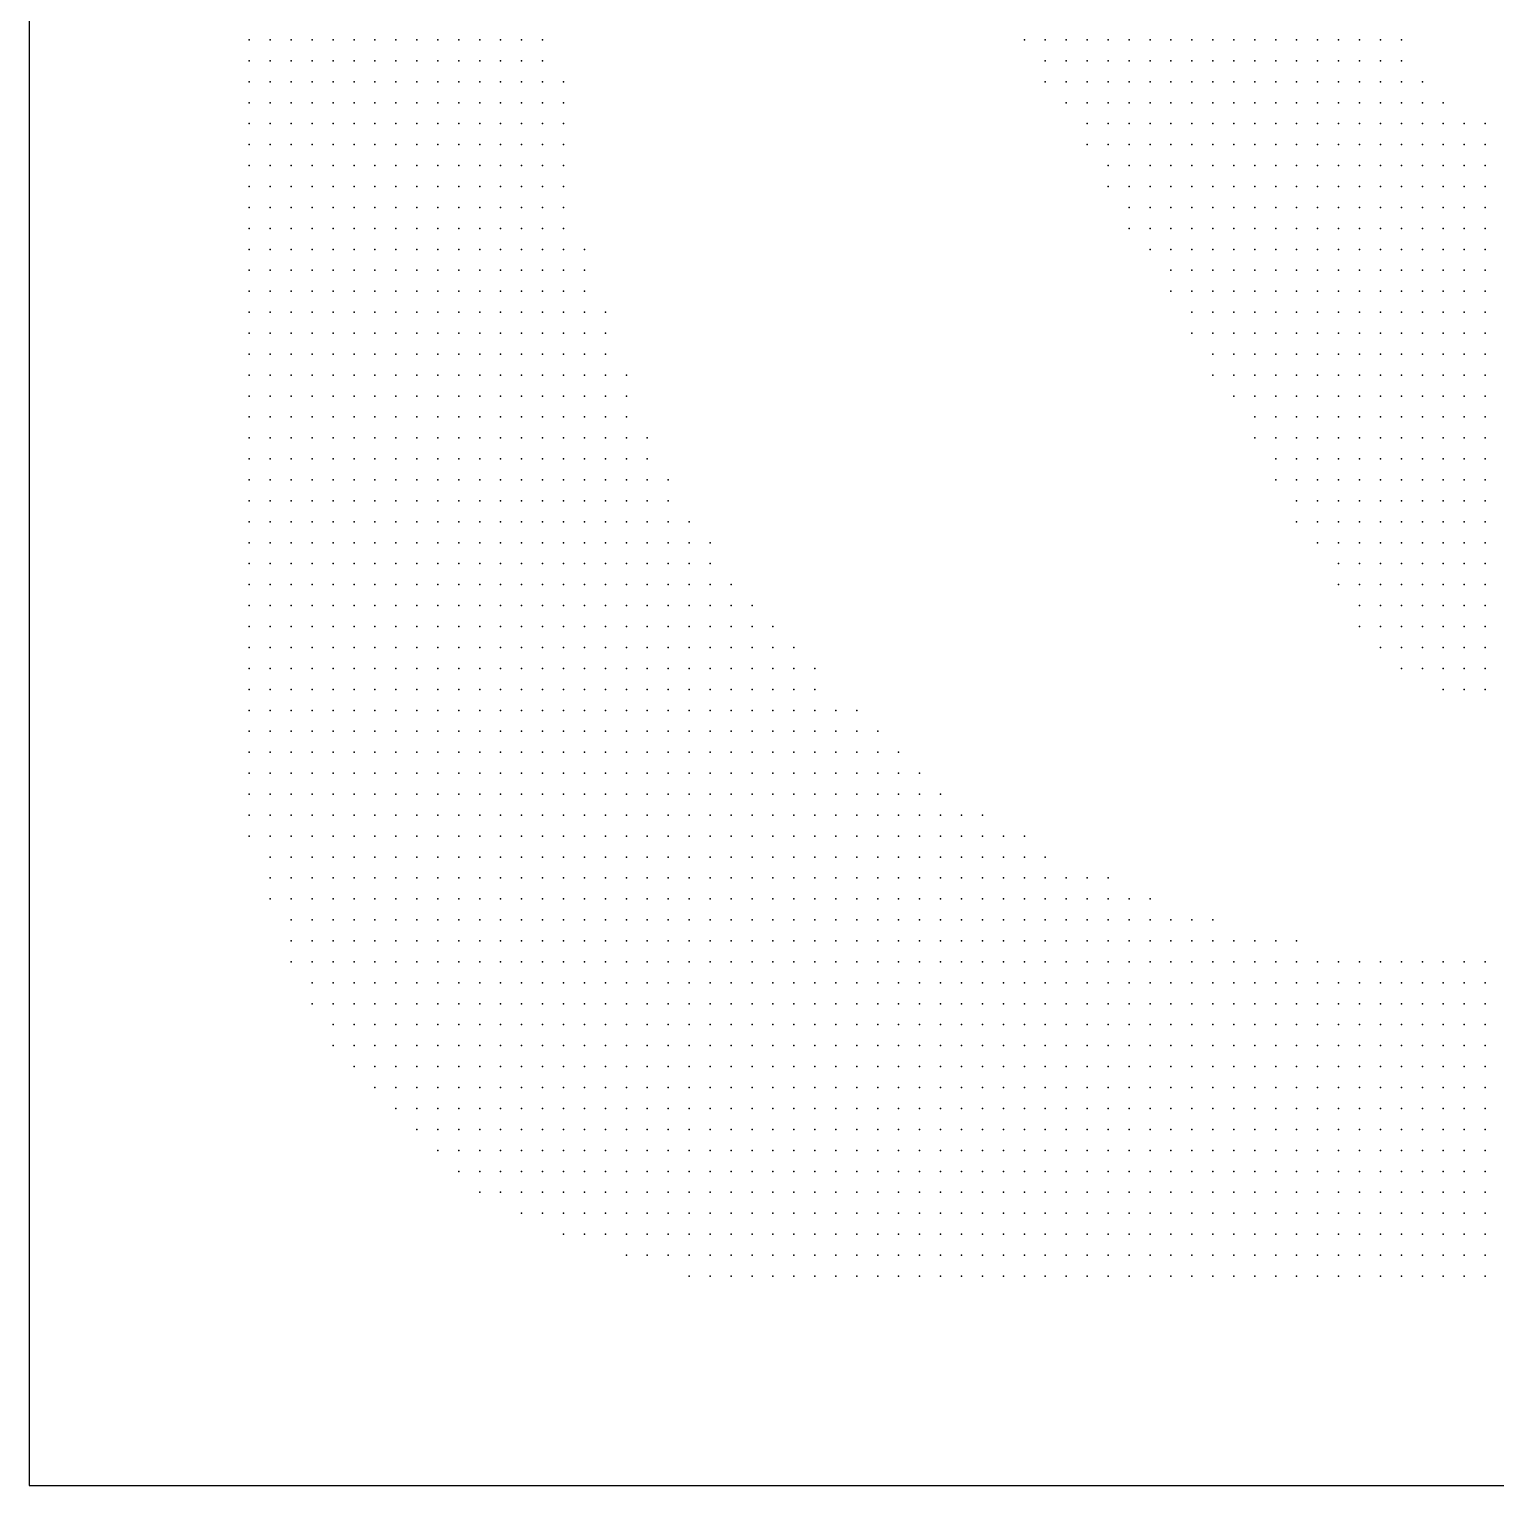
# Model space of a CAD drawing. Header units: millimetres. Extents: x 2848 to 6961, y 1568 to 7914.
# Drawn here: x 2848.3 to 2918.3, y 1580.3 to 1649.8 of the extents above; entities that cross this region are included whole.
import ezdxf

# ---------------------------------------------------------------- set-up
doc = ezdxf.new("R2010")
doc.units = ezdxf.units.MM
doc.header["$PDSIZE"] = -2

msp = doc.modelspace()

# ---------------------------------------------------------------- linework, layer by layer
msp.add_lwpolyline([(2848.282, 1580.289), (2988.282, 1580.289), (2988.282, 1720.289), (2848.282, 1720.289)], close=True)
at = {"color": 20, "true_color": 0xef3939}
for p in [(2858.782, 1649.289), (2859.782, 1649.289), (2860.782, 1649.289), (2861.782, 1649.289), (2862.782, 1649.289), (2863.782, 1649.289), (2864.782, 1649.289), (2865.782, 1649.289), (2866.782, 1649.289), (2867.782, 1649.289), (2868.782, 1649.289), (2869.782, 1649.289), (2870.782, 1649.289), (2871.782, 1649.289), (2872.782, 1649.289), (2895.782, 1649.289), (2896.782, 1649.289), (2897.782, 1649.289), (2898.782, 1649.289), (2899.782, 1649.289), (2900.782, 1649.289), (2901.782, 1649.289), (2902.782, 1649.289), (2903.782, 1649.289), (2904.782, 1649.289), (2905.782, 1649.289), (2906.782, 1649.289), (2907.782, 1649.289), (2908.782, 1649.289), (2909.782, 1649.289), (2910.782, 1649.289), (2911.782, 1649.289), (2912.782, 1649.289), (2913.782, 1649.289), (2858.782, 1648.289), (2859.782, 1648.289), (2860.782, 1648.289), (2861.782, 1648.289), (2862.782, 1648.289), (2863.782, 1648.289), (2864.782, 1648.289), (2865.782, 1648.289), (2866.782, 1648.289), (2867.782, 1648.289), (2868.782, 1648.289), (2869.782, 1648.289), (2870.782, 1648.289), (2871.782, 1648.289), (2872.782, 1648.289), (2896.782, 1648.289), (2897.782, 1648.289), (2898.782, 1648.289), (2899.782, 1648.289), (2900.782, 1648.289), (2901.782, 1648.289), (2902.782, 1648.289), (2903.782, 1648.289), (2904.782, 1648.289), (2905.782, 1648.289), (2906.782, 1648.289), (2907.782, 1648.289), (2908.782, 1648.289), (2909.782, 1648.289), (2910.782, 1648.289), (2911.782, 1648.289), (2912.782, 1648.289), (2913.782, 1648.289), (2858.782, 1647.289), (2859.782, 1647.289), (2860.782, 1647.289), (2861.782, 1647.289), (2862.782, 1647.289), (2863.782, 1647.289), (2864.782, 1647.289), (2865.782, 1647.289), (2866.782, 1647.289), (2867.782, 1647.289), (2868.782, 1647.289), (2869.782, 1647.289), (2870.782, 1647.289), (2871.782, 1647.289), (2872.782, 1647.289), (2873.782, 1647.289), (2896.782, 1647.289), (2897.782, 1647.289), (2898.782, 1647.289), (2899.782, 1647.289), (2900.782, 1647.289), (2901.782, 1647.289), (2902.782, 1647.289), (2903.782, 1647.289), (2904.782, 1647.289), (2905.782, 1647.289), (2906.782, 1647.289), (2907.782, 1647.289), (2908.782, 1647.289), (2909.782, 1647.289), (2910.782, 1647.289), (2911.782, 1647.289), (2912.782, 1647.289), (2913.782, 1647.289), (2914.782, 1647.289), (2858.782, 1646.289), (2859.782, 1646.289), (2860.782, 1646.289), (2861.782, 1646.289), (2862.782, 1646.289), (2863.782, 1646.289), (2864.782, 1646.289), (2865.782, 1646.289), (2866.782, 1646.289), (2867.782, 1646.289), (2868.782, 1646.289), (2869.782, 1646.289), (2870.782, 1646.289), (2871.782, 1646.289), (2872.782, 1646.289), (2873.782, 1646.289), (2897.782, 1646.289), (2898.782, 1646.289), (2899.782, 1646.289), (2900.782, 1646.289), (2901.782, 1646.289), (2902.782, 1646.289), (2903.782, 1646.289), (2904.782, 1646.289), (2905.782, 1646.289), (2906.782, 1646.289), (2907.782, 1646.289), (2908.782, 1646.289), (2909.782, 1646.289), (2910.782, 1646.289), (2911.782, 1646.289), (2912.782, 1646.289), (2913.782, 1646.289), (2914.782, 1646.289), (2915.782, 1646.289), (2858.782, 1645.289), (2859.782, 1645.289), (2860.782, 1645.289), (2861.782, 1645.289), (2862.782, 1645.289), (2863.782, 1645.289), (2864.782, 1645.289), (2865.782, 1645.289), (2866.782, 1645.289), (2867.782, 1645.289), (2868.782, 1645.289), (2869.782, 1645.289), (2870.782, 1645.289), (2871.782, 1645.289), (2872.782, 1645.289), (2873.782, 1645.289), (2898.782, 1645.289), (2899.782, 1645.289), (2900.782, 1645.289), (2901.782, 1645.289), (2902.782, 1645.289), (2903.782, 1645.289), (2904.782, 1645.289), (2905.782, 1645.289), (2906.782, 1645.289), (2907.782, 1645.289), (2908.782, 1645.289), (2909.782, 1645.289), (2910.782, 1645.289), (2911.782, 1645.289), (2912.782, 1645.289), (2913.782, 1645.289), (2914.782, 1645.289), (2915.782, 1645.289), (2916.782, 1645.289), (2917.782, 1645.289), (2858.782, 1644.289), (2859.782, 1644.289), (2860.782, 1644.289), (2861.782, 1644.289), (2862.782, 1644.289), (2863.782, 1644.289), (2864.782, 1644.289), (2865.782, 1644.289), (2866.782, 1644.289), (2867.782, 1644.289), (2868.782, 1644.289), (2869.782, 1644.289), (2870.782, 1644.289), (2871.782, 1644.289), (2872.782, 1644.289), (2873.782, 1644.289), (2898.782, 1644.289), (2899.782, 1644.289), (2900.782, 1644.289), (2901.782, 1644.289), (2902.782, 1644.289), (2903.782, 1644.289), (2904.782, 1644.289), (2905.782, 1644.289), (2906.782, 1644.289), (2907.782, 1644.289), (2908.782, 1644.289), (2909.782, 1644.289), (2910.782, 1644.289), (2911.782, 1644.289), (2912.782, 1644.289), (2913.782, 1644.289), (2914.782, 1644.289), (2915.782, 1644.289), (2916.782, 1644.289), (2917.782, 1644.289), (2858.782, 1643.289), (2859.782, 1643.289), (2860.782, 1643.289), (2861.782, 1643.289), (2862.782, 1643.289), (2863.782, 1643.289), (2864.782, 1643.289), (2865.782, 1643.289), (2866.782, 1643.289), (2867.782, 1643.289), (2868.782, 1643.289), (2869.782, 1643.289), (2870.782, 1643.289), (2871.782, 1643.289), (2872.782, 1643.289), (2873.782, 1643.289), (2899.782, 1643.289), (2900.782, 1643.289), (2901.782, 1643.289), (2902.782, 1643.289), (2903.782, 1643.289), (2904.782, 1643.289), (2905.782, 1643.289), (2906.782, 1643.289), (2907.782, 1643.289), (2908.782, 1643.289), (2909.782, 1643.289), (2910.782, 1643.289), (2911.782, 1643.289), (2912.782, 1643.289), (2913.782, 1643.289), (2914.782, 1643.289), (2915.782, 1643.289), (2916.782, 1643.289), (2917.782, 1643.289), (2858.782, 1642.289), (2859.782, 1642.289), (2860.782, 1642.289), (2861.782, 1642.289), (2862.782, 1642.289), (2863.782, 1642.289), (2864.782, 1642.289), (2865.782, 1642.289), (2866.782, 1642.289), (2867.782, 1642.289), (2868.782, 1642.289), (2869.782, 1642.289), (2870.782, 1642.289), (2871.782, 1642.289), (2872.782, 1642.289), (2873.782, 1642.289), (2899.782, 1642.289), (2900.782, 1642.289), (2901.782, 1642.289), (2902.782, 1642.289), (2903.782, 1642.289), (2904.782, 1642.289), (2905.782, 1642.289), (2906.782, 1642.289), (2907.782, 1642.289), (2908.782, 1642.289), (2909.782, 1642.289), (2910.782, 1642.289), (2911.782, 1642.289), (2912.782, 1642.289), (2913.782, 1642.289), (2914.782, 1642.289), (2915.782, 1642.289), (2916.782, 1642.289), (2917.782, 1642.289), (2858.782, 1641.289), (2859.782, 1641.289), (2860.782, 1641.289), (2861.782, 1641.289), (2862.782, 1641.289), (2863.782, 1641.289), (2864.782, 1641.289), (2865.782, 1641.289), (2866.782, 1641.289), (2867.782, 1641.289), (2868.782, 1641.289), (2869.782, 1641.289), (2870.782, 1641.289), (2871.782, 1641.289), (2872.782, 1641.289), (2873.782, 1641.289), (2900.782, 1641.289), (2901.782, 1641.289), (2902.782, 1641.289), (2903.782, 1641.289), (2904.782, 1641.289), (2905.782, 1641.289), (2906.782, 1641.289), (2907.782, 1641.289), (2908.782, 1641.289), (2909.782, 1641.289), (2910.782, 1641.289), (2911.782, 1641.289), (2912.782, 1641.289), (2913.782, 1641.289), (2914.782, 1641.289), (2915.782, 1641.289), (2916.782, 1641.289), (2917.782, 1641.289), (2858.782, 1640.289), (2859.782, 1640.289), (2860.782, 1640.289), (2861.782, 1640.289), (2862.782, 1640.289), (2863.782, 1640.289), (2864.782, 1640.289), (2865.782, 1640.289), (2866.782, 1640.289), (2867.782, 1640.289), (2868.782, 1640.289), (2869.782, 1640.289), (2870.782, 1640.289), (2871.782, 1640.289), (2872.782, 1640.289), (2873.782, 1640.289), (2900.782, 1640.289), (2901.782, 1640.289), (2902.782, 1640.289), (2903.782, 1640.289), (2904.782, 1640.289), (2905.782, 1640.289), (2906.782, 1640.289), (2907.782, 1640.289), (2908.782, 1640.289), (2909.782, 1640.289), (2910.782, 1640.289), (2911.782, 1640.289), (2912.782, 1640.289), (2913.782, 1640.289), (2914.782, 1640.289), (2915.782, 1640.289), (2916.782, 1640.289), (2917.782, 1640.289), (2858.782, 1639.289), (2859.782, 1639.289), (2860.782, 1639.289), (2861.782, 1639.289), (2862.782, 1639.289), (2863.782, 1639.289), (2864.782, 1639.289), (2865.782, 1639.289), (2866.782, 1639.289), (2867.782, 1639.289), (2868.782, 1639.289), (2869.782, 1639.289), (2870.782, 1639.289), (2871.782, 1639.289), (2872.782, 1639.289), (2873.782, 1639.289), (2874.782, 1639.289), (2901.782, 1639.289), (2902.782, 1639.289), (2903.782, 1639.289), (2904.782, 1639.289), (2905.782, 1639.289), (2906.782, 1639.289), (2907.782, 1639.289), (2908.782, 1639.289), (2909.782, 1639.289), (2910.782, 1639.289), (2911.782, 1639.289), (2912.782, 1639.289), (2913.782, 1639.289), (2914.782, 1639.289), (2915.782, 1639.289), (2916.782, 1639.289), (2917.782, 1639.289), (2858.782, 1638.289), (2859.782, 1638.289), (2860.782, 1638.289), (2861.782, 1638.289), (2862.782, 1638.289), (2863.782, 1638.289), (2864.782, 1638.289), (2865.782, 1638.289), (2866.782, 1638.289), (2867.782, 1638.289), (2868.782, 1638.289), (2869.782, 1638.289), (2870.782, 1638.289), (2871.782, 1638.289), (2872.782, 1638.289), (2873.782, 1638.289), (2874.782, 1638.289), (2902.782, 1638.289), (2903.782, 1638.289), (2904.782, 1638.289), (2905.782, 1638.289), (2906.782, 1638.289), (2907.782, 1638.289), (2908.782, 1638.289), (2909.782, 1638.289), (2910.782, 1638.289), (2911.782, 1638.289), (2912.782, 1638.289), (2913.782, 1638.289), (2914.782, 1638.289), (2915.782, 1638.289), (2916.782, 1638.289), (2917.782, 1638.289), (2858.782, 1637.289), (2859.782, 1637.289), (2860.782, 1637.289), (2861.782, 1637.289), (2862.782, 1637.289), (2863.782, 1637.289), (2864.782, 1637.289), (2865.782, 1637.289), (2866.782, 1637.289), (2867.782, 1637.289), (2868.782, 1637.289), (2869.782, 1637.289), (2870.782, 1637.289), (2871.782, 1637.289), (2872.782, 1637.289), (2873.782, 1637.289), (2874.782, 1637.289), (2902.782, 1637.289), (2903.782, 1637.289), (2904.782, 1637.289), (2905.782, 1637.289), (2906.782, 1637.289), (2907.782, 1637.289), (2908.782, 1637.289), (2909.782, 1637.289), (2910.782, 1637.289), (2911.782, 1637.289), (2912.782, 1637.289), (2913.782, 1637.289), (2914.782, 1637.289), (2915.782, 1637.289), (2916.782, 1637.289), (2917.782, 1637.289), (2858.782, 1636.289), (2859.782, 1636.289), (2860.782, 1636.289), (2861.782, 1636.289), (2862.782, 1636.289), (2863.782, 1636.289), (2864.782, 1636.289), (2865.782, 1636.289), (2866.782, 1636.289), (2867.782, 1636.289), (2868.782, 1636.289), (2869.782, 1636.289), (2870.782, 1636.289), (2871.782, 1636.289), (2872.782, 1636.289), (2873.782, 1636.289), (2874.782, 1636.289), (2875.782, 1636.289), (2903.782, 1636.289), (2904.782, 1636.289), (2905.782, 1636.289), (2906.782, 1636.289), (2907.782, 1636.289), (2908.782, 1636.289), (2909.782, 1636.289), (2910.782, 1636.289), (2911.782, 1636.289), (2912.782, 1636.289), (2913.782, 1636.289), (2914.782, 1636.289), (2915.782, 1636.289), (2916.782, 1636.289), (2917.782, 1636.289), (2858.782, 1635.289), (2859.782, 1635.289), (2860.782, 1635.289), (2861.782, 1635.289), (2862.782, 1635.289), (2863.782, 1635.289), (2864.782, 1635.289), (2865.782, 1635.289), (2866.782, 1635.289), (2867.782, 1635.289), (2868.782, 1635.289), (2869.782, 1635.289), (2870.782, 1635.289), (2871.782, 1635.289), (2872.782, 1635.289), (2873.782, 1635.289), (2874.782, 1635.289), (2875.782, 1635.289), (2903.782, 1635.289), (2904.782, 1635.289), (2905.782, 1635.289), (2906.782, 1635.289), (2907.782, 1635.289), (2908.782, 1635.289), (2909.782, 1635.289), (2910.782, 1635.289), (2911.782, 1635.289), (2912.782, 1635.289), (2913.782, 1635.289), (2914.782, 1635.289), (2915.782, 1635.289), (2916.782, 1635.289), (2917.782, 1635.289), (2858.782, 1634.289), (2859.782, 1634.289), (2860.782, 1634.289), (2861.782, 1634.289), (2862.782, 1634.289), (2863.782, 1634.289), (2864.782, 1634.289), (2865.782, 1634.289), (2866.782, 1634.289), (2867.782, 1634.289), (2868.782, 1634.289), (2869.782, 1634.289), (2870.782, 1634.289), (2871.782, 1634.289), (2872.782, 1634.289), (2873.782, 1634.289), (2874.782, 1634.289), (2875.782, 1634.289), (2904.782, 1634.289), (2905.782, 1634.289), (2906.782, 1634.289), (2907.782, 1634.289), (2908.782, 1634.289), (2909.782, 1634.289), (2910.782, 1634.289), (2911.782, 1634.289), (2912.782, 1634.289), (2913.782, 1634.289), (2914.782, 1634.289), (2915.782, 1634.289), (2916.782, 1634.289), (2917.782, 1634.289), (2858.782, 1633.289), (2859.782, 1633.289), (2860.782, 1633.289), (2861.782, 1633.289), (2862.782, 1633.289), (2863.782, 1633.289), (2864.782, 1633.289), (2865.782, 1633.289), (2866.782, 1633.289), (2867.782, 1633.289), (2868.782, 1633.289), (2869.782, 1633.289), (2870.782, 1633.289), (2871.782, 1633.289), (2872.782, 1633.289), (2873.782, 1633.289), (2874.782, 1633.289), (2875.782, 1633.289), (2876.782, 1633.289), (2904.782, 1633.289), (2905.782, 1633.289), (2906.782, 1633.289), (2907.782, 1633.289), (2908.782, 1633.289), (2909.782, 1633.289), (2910.782, 1633.289), (2911.782, 1633.289), (2912.782, 1633.289), (2913.782, 1633.289), (2914.782, 1633.289), (2915.782, 1633.289), (2916.782, 1633.289), (2917.782, 1633.289), (2858.782, 1632.289), (2859.782, 1632.289), (2860.782, 1632.289), (2861.782, 1632.289), (2862.782, 1632.289), (2863.782, 1632.289), (2864.782, 1632.289), (2865.782, 1632.289), (2866.782, 1632.289), (2867.782, 1632.289), (2868.782, 1632.289), (2869.782, 1632.289), (2870.782, 1632.289), (2871.782, 1632.289), (2872.782, 1632.289), (2873.782, 1632.289), (2874.782, 1632.289), (2875.782, 1632.289), (2876.782, 1632.289), (2905.782, 1632.289), (2906.782, 1632.289), (2907.782, 1632.289), (2908.782, 1632.289), (2909.782, 1632.289), (2910.782, 1632.289), (2911.782, 1632.289), (2912.782, 1632.289), (2913.782, 1632.289), (2914.782, 1632.289), (2915.782, 1632.289), (2916.782, 1632.289), (2917.782, 1632.289), (2858.782, 1631.289), (2859.782, 1631.289), (2860.782, 1631.289), (2861.782, 1631.289), (2862.782, 1631.289), (2863.782, 1631.289), (2864.782, 1631.289), (2865.782, 1631.289), (2866.782, 1631.289), (2867.782, 1631.289), (2868.782, 1631.289), (2869.782, 1631.289), (2870.782, 1631.289), (2871.782, 1631.289), (2872.782, 1631.289), (2873.782, 1631.289), (2874.782, 1631.289), (2875.782, 1631.289), (2876.782, 1631.289), (2906.782, 1631.289), (2907.782, 1631.289), (2908.782, 1631.289), (2909.782, 1631.289), (2910.782, 1631.289), (2911.782, 1631.289), (2912.782, 1631.289), (2913.782, 1631.289), (2914.782, 1631.289), (2915.782, 1631.289), (2916.782, 1631.289), (2917.782, 1631.289), (2858.782, 1630.289), (2859.782, 1630.289), (2860.782, 1630.289), (2861.782, 1630.289), (2862.782, 1630.289), (2863.782, 1630.289), (2864.782, 1630.289), (2865.782, 1630.289), (2866.782, 1630.289), (2867.782, 1630.289), (2868.782, 1630.289), (2869.782, 1630.289), (2870.782, 1630.289), (2871.782, 1630.289), (2872.782, 1630.289), (2873.782, 1630.289), (2874.782, 1630.289), (2875.782, 1630.289), (2876.782, 1630.289), (2877.782, 1630.289), (2906.782, 1630.289), (2907.782, 1630.289), (2908.782, 1630.289), (2909.782, 1630.289), (2910.782, 1630.289), (2911.782, 1630.289), (2912.782, 1630.289), (2913.782, 1630.289), (2914.782, 1630.289), (2915.782, 1630.289), (2916.782, 1630.289), (2917.782, 1630.289), (2858.782, 1629.289), (2859.782, 1629.289), (2860.782, 1629.289), (2861.782, 1629.289), (2862.782, 1629.289), (2863.782, 1629.289), (2864.782, 1629.289), (2865.782, 1629.289), (2866.782, 1629.289), (2867.782, 1629.289), (2868.782, 1629.289), (2869.782, 1629.289), (2870.782, 1629.289), (2871.782, 1629.289), (2872.782, 1629.289), (2873.782, 1629.289), (2874.782, 1629.289), (2875.782, 1629.289), (2876.782, 1629.289), (2877.782, 1629.289), (2907.782, 1629.289), (2908.782, 1629.289), (2909.782, 1629.289), (2910.782, 1629.289), (2911.782, 1629.289), (2912.782, 1629.289), (2913.782, 1629.289), (2914.782, 1629.289), (2915.782, 1629.289), (2916.782, 1629.289), (2917.782, 1629.289), (2858.782, 1628.289), (2859.782, 1628.289), (2860.782, 1628.289), (2861.782, 1628.289), (2862.782, 1628.289), (2863.782, 1628.289), (2864.782, 1628.289), (2865.782, 1628.289), (2866.782, 1628.289), (2867.782, 1628.289), (2868.782, 1628.289), (2869.782, 1628.289), (2870.782, 1628.289), (2871.782, 1628.289), (2872.782, 1628.289), (2873.782, 1628.289), (2874.782, 1628.289), (2875.782, 1628.289), (2876.782, 1628.289), (2877.782, 1628.289), (2878.782, 1628.289), (2907.782, 1628.289), (2908.782, 1628.289), (2909.782, 1628.289), (2910.782, 1628.289), (2911.782, 1628.289), (2912.782, 1628.289), (2913.782, 1628.289), (2914.782, 1628.289), (2915.782, 1628.289), (2916.782, 1628.289), (2917.782, 1628.289), (2858.782, 1627.289), (2859.782, 1627.289), (2860.782, 1627.289), (2861.782, 1627.289), (2862.782, 1627.289), (2863.782, 1627.289), (2864.782, 1627.289), (2865.782, 1627.289), (2866.782, 1627.289), (2867.782, 1627.289), (2868.782, 1627.289), (2869.782, 1627.289), (2870.782, 1627.289), (2871.782, 1627.289), (2872.782, 1627.289), (2873.782, 1627.289), (2874.782, 1627.289), (2875.782, 1627.289), (2876.782, 1627.289), (2877.782, 1627.289), (2878.782, 1627.289), (2908.782, 1627.289), (2909.782, 1627.289), (2910.782, 1627.289), (2911.782, 1627.289), (2912.782, 1627.289), (2913.782, 1627.289), (2914.782, 1627.289), (2915.782, 1627.289), (2916.782, 1627.289), (2917.782, 1627.289), (2858.782, 1626.289), (2859.782, 1626.289), (2860.782, 1626.289), (2861.782, 1626.289), (2862.782, 1626.289), (2863.782, 1626.289), (2864.782, 1626.289), (2865.782, 1626.289), (2866.782, 1626.289), (2867.782, 1626.289), (2868.782, 1626.289), (2869.782, 1626.289), (2870.782, 1626.289), (2871.782, 1626.289), (2872.782, 1626.289), (2873.782, 1626.289), (2874.782, 1626.289), (2875.782, 1626.289), (2876.782, 1626.289), (2877.782, 1626.289), (2878.782, 1626.289), (2879.782, 1626.289), (2908.782, 1626.289), (2909.782, 1626.289), (2910.782, 1626.289), (2911.782, 1626.289), (2912.782, 1626.289), (2913.782, 1626.289), (2914.782, 1626.289), (2915.782, 1626.289), (2916.782, 1626.289), (2917.782, 1626.289), (2858.782, 1625.289), (2859.782, 1625.289), (2860.782, 1625.289), (2861.782, 1625.289), (2862.782, 1625.289), (2863.782, 1625.289), (2864.782, 1625.289), (2865.782, 1625.289), (2866.782, 1625.289), (2867.782, 1625.289), (2868.782, 1625.289), (2869.782, 1625.289), (2870.782, 1625.289), (2871.782, 1625.289), (2872.782, 1625.289), (2873.782, 1625.289), (2874.782, 1625.289), (2875.782, 1625.289), (2876.782, 1625.289), (2877.782, 1625.289), (2878.782, 1625.289), (2879.782, 1625.289), (2880.782, 1625.289), (2909.782, 1625.289), (2910.782, 1625.289), (2911.782, 1625.289), (2912.782, 1625.289), (2913.782, 1625.289), (2914.782, 1625.289), (2915.782, 1625.289), (2916.782, 1625.289), (2917.782, 1625.289), (2858.782, 1624.289), (2859.782, 1624.289), (2860.782, 1624.289), (2861.782, 1624.289), (2862.782, 1624.289), (2863.782, 1624.289), (2864.782, 1624.289), (2865.782, 1624.289), (2866.782, 1624.289), (2867.782, 1624.289), (2868.782, 1624.289), (2869.782, 1624.289), (2870.782, 1624.289), (2871.782, 1624.289), (2872.782, 1624.289), (2873.782, 1624.289), (2874.782, 1624.289), (2875.782, 1624.289), (2876.782, 1624.289), (2877.782, 1624.289), (2878.782, 1624.289), (2879.782, 1624.289), (2880.782, 1624.289), (2910.782, 1624.289), (2911.782, 1624.289), (2912.782, 1624.289), (2913.782, 1624.289), (2914.782, 1624.289), (2915.782, 1624.289), (2916.782, 1624.289), (2917.782, 1624.289), (2858.782, 1623.289), (2859.782, 1623.289), (2860.782, 1623.289), (2861.782, 1623.289), (2862.782, 1623.289), (2863.782, 1623.289), (2864.782, 1623.289), (2865.782, 1623.289), (2866.782, 1623.289), (2867.782, 1623.289), (2868.782, 1623.289), (2869.782, 1623.289), (2870.782, 1623.289), (2871.782, 1623.289), (2872.782, 1623.289), (2873.782, 1623.289), (2874.782, 1623.289), (2875.782, 1623.289), (2876.782, 1623.289), (2877.782, 1623.289), (2878.782, 1623.289), (2879.782, 1623.289), (2880.782, 1623.289), (2881.782, 1623.289), (2910.782, 1623.289), (2911.782, 1623.289), (2912.782, 1623.289), (2913.782, 1623.289), (2914.782, 1623.289), (2915.782, 1623.289), (2916.782, 1623.289), (2917.782, 1623.289), (2858.782, 1622.289), (2859.782, 1622.289), (2860.782, 1622.289), (2861.782, 1622.289), (2862.782, 1622.289), (2863.782, 1622.289), (2864.782, 1622.289), (2865.782, 1622.289), (2866.782, 1622.289), (2867.782, 1622.289), (2868.782, 1622.289), (2869.782, 1622.289), (2870.782, 1622.289), (2871.782, 1622.289), (2872.782, 1622.289), (2873.782, 1622.289), (2874.782, 1622.289), (2875.782, 1622.289), (2876.782, 1622.289), (2877.782, 1622.289), (2878.782, 1622.289), (2879.782, 1622.289), (2880.782, 1622.289), (2881.782, 1622.289), (2882.782, 1622.289), (2911.782, 1622.289), (2912.782, 1622.289), (2913.782, 1622.289), (2914.782, 1622.289), (2915.782, 1622.289), (2916.782, 1622.289), (2917.782, 1622.289), (2858.782, 1621.289), (2859.782, 1621.289), (2860.782, 1621.289), (2861.782, 1621.289), (2862.782, 1621.289), (2863.782, 1621.289), (2864.782, 1621.289), (2865.782, 1621.289), (2866.782, 1621.289), (2867.782, 1621.289), (2868.782, 1621.289), (2869.782, 1621.289), (2870.782, 1621.289), (2871.782, 1621.289), (2872.782, 1621.289), (2873.782, 1621.289), (2874.782, 1621.289), (2875.782, 1621.289), (2876.782, 1621.289), (2877.782, 1621.289), (2878.782, 1621.289), (2879.782, 1621.289), (2880.782, 1621.289), (2881.782, 1621.289), (2882.782, 1621.289), (2883.782, 1621.289), (2911.782, 1621.289), (2912.782, 1621.289), (2913.782, 1621.289), (2914.782, 1621.289), (2915.782, 1621.289), (2916.782, 1621.289), (2917.782, 1621.289), (2858.782, 1620.289), (2859.782, 1620.289), (2860.782, 1620.289), (2861.782, 1620.289), (2862.782, 1620.289), (2863.782, 1620.289), (2864.782, 1620.289), (2865.782, 1620.289), (2866.782, 1620.289), (2867.782, 1620.289), (2868.782, 1620.289), (2869.782, 1620.289), (2870.782, 1620.289), (2871.782, 1620.289), (2872.782, 1620.289), (2873.782, 1620.289), (2874.782, 1620.289), (2875.782, 1620.289), (2876.782, 1620.289), (2877.782, 1620.289), (2878.782, 1620.289), (2879.782, 1620.289), (2880.782, 1620.289), (2881.782, 1620.289), (2882.782, 1620.289), (2883.782, 1620.289), (2884.782, 1620.289), (2912.782, 1620.289), (2913.782, 1620.289), (2914.782, 1620.289), (2915.782, 1620.289), (2916.782, 1620.289), (2917.782, 1620.289), (2858.782, 1619.289), (2859.782, 1619.289), (2860.782, 1619.289), (2861.782, 1619.289), (2862.782, 1619.289), (2863.782, 1619.289), (2864.782, 1619.289), (2865.782, 1619.289), (2866.782, 1619.289), (2867.782, 1619.289), (2868.782, 1619.289), (2869.782, 1619.289), (2870.782, 1619.289), (2871.782, 1619.289), (2872.782, 1619.289), (2873.782, 1619.289), (2874.782, 1619.289), (2875.782, 1619.289), (2876.782, 1619.289), (2877.782, 1619.289), (2878.782, 1619.289), (2879.782, 1619.289), (2880.782, 1619.289), (2881.782, 1619.289), (2882.782, 1619.289), (2883.782, 1619.289), (2884.782, 1619.289), (2885.782, 1619.289), (2913.782, 1619.289), (2914.782, 1619.289), (2915.782, 1619.289), (2916.782, 1619.289), (2917.782, 1619.289), (2858.782, 1618.289), (2859.782, 1618.289), (2860.782, 1618.289), (2861.782, 1618.289), (2862.782, 1618.289), (2863.782, 1618.289), (2864.782, 1618.289), (2865.782, 1618.289), (2866.782, 1618.289), (2867.782, 1618.289), (2868.782, 1618.289), (2869.782, 1618.289), (2870.782, 1618.289), (2871.782, 1618.289), (2872.782, 1618.289), (2873.782, 1618.289), (2874.782, 1618.289), (2875.782, 1618.289), (2876.782, 1618.289), (2877.782, 1618.289), (2878.782, 1618.289), (2879.782, 1618.289), (2880.782, 1618.289), (2881.782, 1618.289), (2882.782, 1618.289), (2883.782, 1618.289), (2884.782, 1618.289), (2885.782, 1618.289), (2915.782, 1618.289), (2916.782, 1618.289), (2917.782, 1618.289), (2858.782, 1617.289), (2859.782, 1617.289), (2860.782, 1617.289), (2861.782, 1617.289), (2862.782, 1617.289), (2863.782, 1617.289), (2864.782, 1617.289), (2865.782, 1617.289), (2866.782, 1617.289), (2867.782, 1617.289), (2868.782, 1617.289), (2869.782, 1617.289), (2870.782, 1617.289), (2871.782, 1617.289), (2872.782, 1617.289), (2873.782, 1617.289), (2874.782, 1617.289), (2875.782, 1617.289), (2876.782, 1617.289), (2877.782, 1617.289), (2878.782, 1617.289), (2879.782, 1617.289), (2880.782, 1617.289), (2881.782, 1617.289), (2882.782, 1617.289), (2883.782, 1617.289), (2884.782, 1617.289), (2885.782, 1617.289), (2886.782, 1617.289), (2887.782, 1617.289), (2858.782, 1616.289), (2859.782, 1616.289), (2860.782, 1616.289), (2861.782, 1616.289), (2862.782, 1616.289), (2863.782, 1616.289), (2864.782, 1616.289), (2865.782, 1616.289), (2866.782, 1616.289), (2867.782, 1616.289), (2868.782, 1616.289), (2869.782, 1616.289), (2870.782, 1616.289), (2871.782, 1616.289), (2872.782, 1616.289), (2873.782, 1616.289), (2874.782, 1616.289), (2875.782, 1616.289), (2876.782, 1616.289), (2877.782, 1616.289), (2878.782, 1616.289), (2879.782, 1616.289), (2880.782, 1616.289), (2881.782, 1616.289), (2882.782, 1616.289), (2883.782, 1616.289), (2884.782, 1616.289), (2885.782, 1616.289), (2886.782, 1616.289), (2887.782, 1616.289), (2888.782, 1616.289), (2858.782, 1615.289), (2859.782, 1615.289), (2860.782, 1615.289), (2861.782, 1615.289), (2862.782, 1615.289), (2863.782, 1615.289), (2864.782, 1615.289), (2865.782, 1615.289), (2866.782, 1615.289), (2867.782, 1615.289), (2868.782, 1615.289), (2869.782, 1615.289), (2870.782, 1615.289), (2871.782, 1615.289), (2872.782, 1615.289), (2873.782, 1615.289), (2874.782, 1615.289), (2875.782, 1615.289), (2876.782, 1615.289), (2877.782, 1615.289), (2878.782, 1615.289), (2879.782, 1615.289), (2880.782, 1615.289), (2881.782, 1615.289), (2882.782, 1615.289), (2883.782, 1615.289), (2884.782, 1615.289), (2885.782, 1615.289), (2886.782, 1615.289), (2887.782, 1615.289), (2888.782, 1615.289), (2889.782, 1615.289), (2858.782, 1614.289), (2859.782, 1614.289), (2860.782, 1614.289), (2861.782, 1614.289), (2862.782, 1614.289), (2863.782, 1614.289), (2864.782, 1614.289), (2865.782, 1614.289), (2866.782, 1614.289), (2867.782, 1614.289), (2868.782, 1614.289), (2869.782, 1614.289), (2870.782, 1614.289), (2871.782, 1614.289), (2872.782, 1614.289), (2873.782, 1614.289), (2874.782, 1614.289), (2875.782, 1614.289), (2876.782, 1614.289), (2877.782, 1614.289), (2878.782, 1614.289), (2879.782, 1614.289), (2880.782, 1614.289), (2881.782, 1614.289), (2882.782, 1614.289), (2883.782, 1614.289), (2884.782, 1614.289), (2885.782, 1614.289), (2886.782, 1614.289), (2887.782, 1614.289), (2888.782, 1614.289), (2889.782, 1614.289), (2890.782, 1614.289), (2858.782, 1613.289), (2859.782, 1613.289), (2860.782, 1613.289), (2861.782, 1613.289), (2862.782, 1613.289), (2863.782, 1613.289), (2864.782, 1613.289), (2865.782, 1613.289), (2866.782, 1613.289), (2867.782, 1613.289), (2868.782, 1613.289), (2869.782, 1613.289), (2870.782, 1613.289), (2871.782, 1613.289), (2872.782, 1613.289), (2873.782, 1613.289), (2874.782, 1613.289), (2875.782, 1613.289), (2876.782, 1613.289), (2877.782, 1613.289), (2878.782, 1613.289), (2879.782, 1613.289), (2880.782, 1613.289), (2881.782, 1613.289), (2882.782, 1613.289), (2883.782, 1613.289), (2884.782, 1613.289), (2885.782, 1613.289), (2886.782, 1613.289), (2887.782, 1613.289), (2888.782, 1613.289), (2889.782, 1613.289), (2890.782, 1613.289), (2891.782, 1613.289), (2858.782, 1612.289), (2859.782, 1612.289), (2860.782, 1612.289), (2861.782, 1612.289), (2862.782, 1612.289), (2863.782, 1612.289), (2864.782, 1612.289), (2865.782, 1612.289), (2866.782, 1612.289), (2867.782, 1612.289), (2868.782, 1612.289), (2869.782, 1612.289), (2870.782, 1612.289), (2871.782, 1612.289), (2872.782, 1612.289), (2873.782, 1612.289), (2874.782, 1612.289), (2875.782, 1612.289), (2876.782, 1612.289), (2877.782, 1612.289), (2878.782, 1612.289), (2879.782, 1612.289), (2880.782, 1612.289), (2881.782, 1612.289), (2882.782, 1612.289), (2883.782, 1612.289), (2884.782, 1612.289), (2885.782, 1612.289), (2886.782, 1612.289), (2887.782, 1612.289), (2888.782, 1612.289), (2889.782, 1612.289), (2890.782, 1612.289), (2891.782, 1612.289), (2892.782, 1612.289), (2893.782, 1612.289), (2858.782, 1611.289), (2859.782, 1611.289), (2860.782, 1611.289), (2861.782, 1611.289), (2862.782, 1611.289), (2863.782, 1611.289), (2864.782, 1611.289), (2865.782, 1611.289), (2866.782, 1611.289), (2867.782, 1611.289), (2868.782, 1611.289), (2869.782, 1611.289), (2870.782, 1611.289), (2871.782, 1611.289), (2872.782, 1611.289), (2873.782, 1611.289), (2874.782, 1611.289), (2875.782, 1611.289), (2876.782, 1611.289), (2877.782, 1611.289), (2878.782, 1611.289), (2879.782, 1611.289), (2880.782, 1611.289), (2881.782, 1611.289), (2882.782, 1611.289), (2883.782, 1611.289), (2884.782, 1611.289), (2885.782, 1611.289), (2886.782, 1611.289), (2887.782, 1611.289), (2888.782, 1611.289), (2889.782, 1611.289), (2890.782, 1611.289), (2891.782, 1611.289), (2892.782, 1611.289), (2893.782, 1611.289), (2894.782, 1611.289), (2895.782, 1611.289), (2859.782, 1610.289), (2860.782, 1610.289), (2861.782, 1610.289), (2862.782, 1610.289), (2863.782, 1610.289), (2864.782, 1610.289), (2865.782, 1610.289), (2866.782, 1610.289), (2867.782, 1610.289), (2868.782, 1610.289), (2869.782, 1610.289), (2870.782, 1610.289), (2871.782, 1610.289), (2872.782, 1610.289), (2873.782, 1610.289), (2874.782, 1610.289), (2875.782, 1610.289), (2876.782, 1610.289), (2877.782, 1610.289), (2878.782, 1610.289), (2879.782, 1610.289), (2880.782, 1610.289), (2881.782, 1610.289), (2882.782, 1610.289), (2883.782, 1610.289), (2884.782, 1610.289), (2885.782, 1610.289), (2886.782, 1610.289), (2887.782, 1610.289), (2888.782, 1610.289), (2889.782, 1610.289), (2890.782, 1610.289), (2891.782, 1610.289), (2892.782, 1610.289), (2893.782, 1610.289), (2894.782, 1610.289), (2895.782, 1610.289), (2896.782, 1610.289), (2859.782, 1609.289), (2860.782, 1609.289), (2861.782, 1609.289), (2862.782, 1609.289), (2863.782, 1609.289), (2864.782, 1609.289), (2865.782, 1609.289), (2866.782, 1609.289), (2867.782, 1609.289), (2868.782, 1609.289), (2869.782, 1609.289), (2870.782, 1609.289), (2871.782, 1609.289), (2872.782, 1609.289), (2873.782, 1609.289), (2874.782, 1609.289), (2875.782, 1609.289), (2876.782, 1609.289), (2877.782, 1609.289), (2878.782, 1609.289), (2879.782, 1609.289), (2880.782, 1609.289), (2881.782, 1609.289), (2882.782, 1609.289), (2883.782, 1609.289), (2884.782, 1609.289), (2885.782, 1609.289), (2886.782, 1609.289), (2887.782, 1609.289), (2888.782, 1609.289), (2889.782, 1609.289), (2890.782, 1609.289), (2891.782, 1609.289), (2892.782, 1609.289), (2893.782, 1609.289), (2894.782, 1609.289), (2895.782, 1609.289), (2896.782, 1609.289), (2897.782, 1609.289), (2898.782, 1609.289), (2899.782, 1609.289), (2859.782, 1608.289), (2860.782, 1608.289), (2861.782, 1608.289), (2862.782, 1608.289), (2863.782, 1608.289), (2864.782, 1608.289), (2865.782, 1608.289), (2866.782, 1608.289), (2867.782, 1608.289), (2868.782, 1608.289), (2869.782, 1608.289), (2870.782, 1608.289), (2871.782, 1608.289), (2872.782, 1608.289), (2873.782, 1608.289), (2874.782, 1608.289), (2875.782, 1608.289), (2876.782, 1608.289), (2877.782, 1608.289), (2878.782, 1608.289), (2879.782, 1608.289), (2880.782, 1608.289), (2881.782, 1608.289), (2882.782, 1608.289), (2883.782, 1608.289), (2884.782, 1608.289), (2885.782, 1608.289), (2886.782, 1608.289), (2887.782, 1608.289), (2888.782, 1608.289), (2889.782, 1608.289), (2890.782, 1608.289), (2891.782, 1608.289), (2892.782, 1608.289), (2893.782, 1608.289), (2894.782, 1608.289), (2895.782, 1608.289), (2896.782, 1608.289), (2897.782, 1608.289), (2898.782, 1608.289), (2899.782, 1608.289), (2900.782, 1608.289), (2901.782, 1608.289), (2860.782, 1607.289), (2861.782, 1607.289), (2862.782, 1607.289), (2863.782, 1607.289), (2864.782, 1607.289), (2865.782, 1607.289), (2866.782, 1607.289), (2867.782, 1607.289), (2868.782, 1607.289), (2869.782, 1607.289), (2870.782, 1607.289), (2871.782, 1607.289), (2872.782, 1607.289), (2873.782, 1607.289), (2874.782, 1607.289), (2875.782, 1607.289), (2876.782, 1607.289), (2877.782, 1607.289), (2878.782, 1607.289), (2879.782, 1607.289), (2880.782, 1607.289), (2881.782, 1607.289), (2882.782, 1607.289), (2883.782, 1607.289), (2884.782, 1607.289), (2885.782, 1607.289), (2886.782, 1607.289), (2887.782, 1607.289), (2888.782, 1607.289), (2889.782, 1607.289), (2890.782, 1607.289), (2891.782, 1607.289), (2892.782, 1607.289), (2893.782, 1607.289), (2894.782, 1607.289), (2895.782, 1607.289), (2896.782, 1607.289), (2897.782, 1607.289), (2898.782, 1607.289), (2899.782, 1607.289), (2900.782, 1607.289), (2901.782, 1607.289), (2902.782, 1607.289), (2903.782, 1607.289), (2904.782, 1607.289), (2860.782, 1606.289), (2861.782, 1606.289), (2862.782, 1606.289), (2863.782, 1606.289), (2864.782, 1606.289), (2865.782, 1606.289), (2866.782, 1606.289), (2867.782, 1606.289), (2868.782, 1606.289), (2869.782, 1606.289), (2870.782, 1606.289), (2871.782, 1606.289), (2872.782, 1606.289), (2873.782, 1606.289), (2874.782, 1606.289), (2875.782, 1606.289), (2876.782, 1606.289), (2877.782, 1606.289), (2878.782, 1606.289), (2879.782, 1606.289), (2880.782, 1606.289), (2881.782, 1606.289), (2882.782, 1606.289), (2883.782, 1606.289), (2884.782, 1606.289), (2885.782, 1606.289), (2886.782, 1606.289), (2887.782, 1606.289), (2888.782, 1606.289), (2889.782, 1606.289), (2890.782, 1606.289), (2891.782, 1606.289), (2892.782, 1606.289), (2893.782, 1606.289), (2894.782, 1606.289), (2895.782, 1606.289), (2896.782, 1606.289), (2897.782, 1606.289), (2898.782, 1606.289), (2899.782, 1606.289), (2900.782, 1606.289), (2901.782, 1606.289), (2902.782, 1606.289), (2903.782, 1606.289), (2904.782, 1606.289), (2905.782, 1606.289), (2906.782, 1606.289), (2907.782, 1606.289), (2908.782, 1606.289), (2860.782, 1605.289), (2861.782, 1605.289), (2862.782, 1605.289), (2863.782, 1605.289), (2864.782, 1605.289), (2865.782, 1605.289), (2866.782, 1605.289), (2867.782, 1605.289), (2868.782, 1605.289), (2869.782, 1605.289), (2870.782, 1605.289), (2871.782, 1605.289), (2872.782, 1605.289), (2873.782, 1605.289), (2874.782, 1605.289), (2875.782, 1605.289), (2876.782, 1605.289), (2877.782, 1605.289), (2878.782, 1605.289), (2879.782, 1605.289), (2880.782, 1605.289), (2881.782, 1605.289), (2882.782, 1605.289), (2883.782, 1605.289), (2884.782, 1605.289), (2885.782, 1605.289), (2886.782, 1605.289), (2887.782, 1605.289), (2888.782, 1605.289), (2889.782, 1605.289), (2890.782, 1605.289), (2891.782, 1605.289), (2892.782, 1605.289), (2893.782, 1605.289), (2894.782, 1605.289), (2895.782, 1605.289), (2896.782, 1605.289), (2897.782, 1605.289), (2898.782, 1605.289), (2899.782, 1605.289), (2900.782, 1605.289), (2901.782, 1605.289), (2902.782, 1605.289), (2903.782, 1605.289), (2904.782, 1605.289), (2905.782, 1605.289), (2906.782, 1605.289), (2907.782, 1605.289), (2908.782, 1605.289), (2909.782, 1605.289), (2910.782, 1605.289), (2911.782, 1605.289), (2912.782, 1605.289), (2913.782, 1605.289), (2914.782, 1605.289), (2915.782, 1605.289), (2916.782, 1605.289), (2917.782, 1605.289), (2861.782, 1604.289), (2862.782, 1604.289), (2863.782, 1604.289), (2864.782, 1604.289), (2865.782, 1604.289), (2866.782, 1604.289), (2867.782, 1604.289), (2868.782, 1604.289), (2869.782, 1604.289), (2870.782, 1604.289), (2871.782, 1604.289), (2872.782, 1604.289), (2873.782, 1604.289), (2874.782, 1604.289), (2875.782, 1604.289), (2876.782, 1604.289), (2877.782, 1604.289), (2878.782, 1604.289), (2879.782, 1604.289), (2880.782, 1604.289), (2881.782, 1604.289), (2882.782, 1604.289), (2883.782, 1604.289), (2884.782, 1604.289), (2885.782, 1604.289), (2886.782, 1604.289), (2887.782, 1604.289), (2888.782, 1604.289), (2889.782, 1604.289), (2890.782, 1604.289), (2891.782, 1604.289), (2892.782, 1604.289), (2893.782, 1604.289), (2894.782, 1604.289), (2895.782, 1604.289), (2896.782, 1604.289), (2897.782, 1604.289), (2898.782, 1604.289), (2899.782, 1604.289), (2900.782, 1604.289), (2901.782, 1604.289), (2902.782, 1604.289), (2903.782, 1604.289), (2904.782, 1604.289), (2905.782, 1604.289), (2906.782, 1604.289), (2907.782, 1604.289), (2908.782, 1604.289), (2909.782, 1604.289), (2910.782, 1604.289), (2911.782, 1604.289), (2912.782, 1604.289), (2913.782, 1604.289), (2914.782, 1604.289), (2915.782, 1604.289), (2916.782, 1604.289), (2917.782, 1604.289), (2861.782, 1603.289), (2862.782, 1603.289), (2863.782, 1603.289), (2864.782, 1603.289), (2865.782, 1603.289), (2866.782, 1603.289), (2867.782, 1603.289), (2868.782, 1603.289), (2869.782, 1603.289), (2870.782, 1603.289), (2871.782, 1603.289), (2872.782, 1603.289), (2873.782, 1603.289), (2874.782, 1603.289), (2875.782, 1603.289), (2876.782, 1603.289), (2877.782, 1603.289), (2878.782, 1603.289), (2879.782, 1603.289), (2880.782, 1603.289), (2881.782, 1603.289), (2882.782, 1603.289), (2883.782, 1603.289), (2884.782, 1603.289), (2885.782, 1603.289), (2886.782, 1603.289), (2887.782, 1603.289), (2888.782, 1603.289), (2889.782, 1603.289), (2890.782, 1603.289), (2891.782, 1603.289), (2892.782, 1603.289), (2893.782, 1603.289), (2894.782, 1603.289), (2895.782, 1603.289), (2896.782, 1603.289), (2897.782, 1603.289), (2898.782, 1603.289), (2899.782, 1603.289), (2900.782, 1603.289), (2901.782, 1603.289), (2902.782, 1603.289), (2903.782, 1603.289), (2904.782, 1603.289), (2905.782, 1603.289), (2906.782, 1603.289), (2907.782, 1603.289), (2908.782, 1603.289), (2909.782, 1603.289), (2910.782, 1603.289), (2911.782, 1603.289), (2912.782, 1603.289), (2913.782, 1603.289), (2914.782, 1603.289), (2915.782, 1603.289), (2916.782, 1603.289), (2917.782, 1603.289), (2862.782, 1602.289), (2863.782, 1602.289), (2864.782, 1602.289), (2865.782, 1602.289), (2866.782, 1602.289), (2867.782, 1602.289), (2868.782, 1602.289), (2869.782, 1602.289), (2870.782, 1602.289), (2871.782, 1602.289), (2872.782, 1602.289), (2873.782, 1602.289), (2874.782, 1602.289), (2875.782, 1602.289), (2876.782, 1602.289), (2877.782, 1602.289), (2878.782, 1602.289), (2879.782, 1602.289), (2880.782, 1602.289), (2881.782, 1602.289), (2882.782, 1602.289), (2883.782, 1602.289), (2884.782, 1602.289), (2885.782, 1602.289), (2886.782, 1602.289), (2887.782, 1602.289), (2888.782, 1602.289), (2889.782, 1602.289), (2890.782, 1602.289), (2891.782, 1602.289), (2892.782, 1602.289), (2893.782, 1602.289), (2894.782, 1602.289), (2895.782, 1602.289), (2896.782, 1602.289), (2897.782, 1602.289), (2898.782, 1602.289), (2899.782, 1602.289), (2900.782, 1602.289), (2901.782, 1602.289), (2902.782, 1602.289), (2903.782, 1602.289), (2904.782, 1602.289), (2905.782, 1602.289), (2906.782, 1602.289), (2907.782, 1602.289), (2908.782, 1602.289), (2909.782, 1602.289), (2910.782, 1602.289), (2911.782, 1602.289), (2912.782, 1602.289), (2913.782, 1602.289), (2914.782, 1602.289), (2915.782, 1602.289), (2916.782, 1602.289), (2917.782, 1602.289), (2862.782, 1601.289), (2863.782, 1601.289), (2864.782, 1601.289), (2865.782, 1601.289), (2866.782, 1601.289), (2867.782, 1601.289), (2868.782, 1601.289), (2869.782, 1601.289), (2870.782, 1601.289), (2871.782, 1601.289), (2872.782, 1601.289), (2873.782, 1601.289), (2874.782, 1601.289), (2875.782, 1601.289), (2876.782, 1601.289), (2877.782, 1601.289), (2878.782, 1601.289), (2879.782, 1601.289), (2880.782, 1601.289), (2881.782, 1601.289), (2882.782, 1601.289), (2883.782, 1601.289), (2884.782, 1601.289), (2885.782, 1601.289), (2886.782, 1601.289), (2887.782, 1601.289), (2888.782, 1601.289), (2889.782, 1601.289), (2890.782, 1601.289), (2891.782, 1601.289), (2892.782, 1601.289), (2893.782, 1601.289), (2894.782, 1601.289), (2895.782, 1601.289), (2896.782, 1601.289), (2897.782, 1601.289), (2898.782, 1601.289), (2899.782, 1601.289), (2900.782, 1601.289), (2901.782, 1601.289), (2902.782, 1601.289), (2903.782, 1601.289), (2904.782, 1601.289), (2905.782, 1601.289), (2906.782, 1601.289), (2907.782, 1601.289), (2908.782, 1601.289), (2909.782, 1601.289), (2910.782, 1601.289), (2911.782, 1601.289), (2912.782, 1601.289), (2913.782, 1601.289), (2914.782, 1601.289), (2915.782, 1601.289), (2916.782, 1601.289), (2917.782, 1601.289), (2863.782, 1600.289), (2864.782, 1600.289), (2865.782, 1600.289), (2866.782, 1600.289), (2867.782, 1600.289), (2868.782, 1600.289), (2869.782, 1600.289), (2870.782, 1600.289), (2871.782, 1600.289), (2872.782, 1600.289), (2873.782, 1600.289), (2874.782, 1600.289), (2875.782, 1600.289), (2876.782, 1600.289), (2877.782, 1600.289), (2878.782, 1600.289), (2879.782, 1600.289), (2880.782, 1600.289), (2881.782, 1600.289), (2882.782, 1600.289), (2883.782, 1600.289), (2884.782, 1600.289), (2885.782, 1600.289), (2886.782, 1600.289), (2887.782, 1600.289), (2888.782, 1600.289), (2889.782, 1600.289), (2890.782, 1600.289), (2891.782, 1600.289), (2892.782, 1600.289), (2893.782, 1600.289), (2894.782, 1600.289), (2895.782, 1600.289), (2896.782, 1600.289), (2897.782, 1600.289), (2898.782, 1600.289), (2899.782, 1600.289), (2900.782, 1600.289), (2901.782, 1600.289), (2902.782, 1600.289), (2903.782, 1600.289), (2904.782, 1600.289), (2905.782, 1600.289), (2906.782, 1600.289), (2907.782, 1600.289), (2908.782, 1600.289), (2909.782, 1600.289), (2910.782, 1600.289), (2911.782, 1600.289), (2912.782, 1600.289), (2913.782, 1600.289), (2914.782, 1600.289), (2915.782, 1600.289), (2916.782, 1600.289), (2917.782, 1600.289), (2864.782, 1599.289), (2865.782, 1599.289), (2866.782, 1599.289), (2867.782, 1599.289), (2868.782, 1599.289), (2869.782, 1599.289), (2870.782, 1599.289), (2871.782, 1599.289), (2872.782, 1599.289), (2873.782, 1599.289), (2874.782, 1599.289), (2875.782, 1599.289), (2876.782, 1599.289), (2877.782, 1599.289), (2878.782, 1599.289), (2879.782, 1599.289), (2880.782, 1599.289), (2881.782, 1599.289), (2882.782, 1599.289), (2883.782, 1599.289), (2884.782, 1599.289), (2885.782, 1599.289), (2886.782, 1599.289), (2887.782, 1599.289), (2888.782, 1599.289), (2889.782, 1599.289), (2890.782, 1599.289), (2891.782, 1599.289), (2892.782, 1599.289), (2893.782, 1599.289), (2894.782, 1599.289), (2895.782, 1599.289), (2896.782, 1599.289), (2897.782, 1599.289), (2898.782, 1599.289), (2899.782, 1599.289), (2900.782, 1599.289), (2901.782, 1599.289), (2902.782, 1599.289), (2903.782, 1599.289), (2904.782, 1599.289), (2905.782, 1599.289), (2906.782, 1599.289), (2907.782, 1599.289), (2908.782, 1599.289), (2909.782, 1599.289), (2910.782, 1599.289), (2911.782, 1599.289), (2912.782, 1599.289), (2913.782, 1599.289), (2914.782, 1599.289), (2915.782, 1599.289), (2916.782, 1599.289), (2917.782, 1599.289), (2865.782, 1598.289), (2866.782, 1598.289), (2867.782, 1598.289), (2868.782, 1598.289), (2869.782, 1598.289), (2870.782, 1598.289), (2871.782, 1598.289), (2872.782, 1598.289), (2873.782, 1598.289), (2874.782, 1598.289), (2875.782, 1598.289), (2876.782, 1598.289), (2877.782, 1598.289), (2878.782, 1598.289), (2879.782, 1598.289), (2880.782, 1598.289), (2881.782, 1598.289), (2882.782, 1598.289), (2883.782, 1598.289), (2884.782, 1598.289), (2885.782, 1598.289), (2886.782, 1598.289), (2887.782, 1598.289), (2888.782, 1598.289), (2889.782, 1598.289), (2890.782, 1598.289), (2891.782, 1598.289), (2892.782, 1598.289), (2893.782, 1598.289), (2894.782, 1598.289), (2895.782, 1598.289), (2896.782, 1598.289), (2897.782, 1598.289), (2898.782, 1598.289), (2899.782, 1598.289), (2900.782, 1598.289), (2901.782, 1598.289), (2902.782, 1598.289), (2903.782, 1598.289), (2904.782, 1598.289), (2905.782, 1598.289), (2906.782, 1598.289), (2907.782, 1598.289), (2908.782, 1598.289), (2909.782, 1598.289), (2910.782, 1598.289), (2911.782, 1598.289), (2912.782, 1598.289), (2913.782, 1598.289), (2914.782, 1598.289), (2915.782, 1598.289), (2916.782, 1598.289), (2917.782, 1598.289), (2866.782, 1597.289), (2867.782, 1597.289), (2868.782, 1597.289), (2869.782, 1597.289), (2870.782, 1597.289), (2871.782, 1597.289), (2872.782, 1597.289), (2873.782, 1597.289), (2874.782, 1597.289), (2875.782, 1597.289), (2876.782, 1597.289), (2877.782, 1597.289), (2878.782, 1597.289), (2879.782, 1597.289), (2880.782, 1597.289), (2881.782, 1597.289), (2882.782, 1597.289), (2883.782, 1597.289), (2884.782, 1597.289), (2885.782, 1597.289), (2886.782, 1597.289), (2887.782, 1597.289), (2888.782, 1597.289), (2889.782, 1597.289), (2890.782, 1597.289), (2891.782, 1597.289), (2892.782, 1597.289), (2893.782, 1597.289), (2894.782, 1597.289), (2895.782, 1597.289), (2896.782, 1597.289), (2897.782, 1597.289), (2898.782, 1597.289), (2899.782, 1597.289), (2900.782, 1597.289), (2901.782, 1597.289), (2902.782, 1597.289), (2903.782, 1597.289), (2904.782, 1597.289), (2905.782, 1597.289), (2906.782, 1597.289), (2907.782, 1597.289), (2908.782, 1597.289), (2909.782, 1597.289), (2910.782, 1597.289), (2911.782, 1597.289), (2912.782, 1597.289), (2913.782, 1597.289), (2914.782, 1597.289), (2915.782, 1597.289), (2916.782, 1597.289), (2917.782, 1597.289), (2867.782, 1596.289), (2868.782, 1596.289), (2869.782, 1596.289), (2870.782, 1596.289), (2871.782, 1596.289), (2872.782, 1596.289), (2873.782, 1596.289), (2874.782, 1596.289), (2875.782, 1596.289), (2876.782, 1596.289), (2877.782, 1596.289), (2878.782, 1596.289), (2879.782, 1596.289), (2880.782, 1596.289), (2881.782, 1596.289), (2882.782, 1596.289), (2883.782, 1596.289), (2884.782, 1596.289), (2885.782, 1596.289), (2886.782, 1596.289), (2887.782, 1596.289), (2888.782, 1596.289), (2889.782, 1596.289), (2890.782, 1596.289), (2891.782, 1596.289), (2892.782, 1596.289), (2893.782, 1596.289), (2894.782, 1596.289), (2895.782, 1596.289), (2896.782, 1596.289), (2897.782, 1596.289), (2898.782, 1596.289), (2899.782, 1596.289), (2900.782, 1596.289), (2901.782, 1596.289), (2902.782, 1596.289), (2903.782, 1596.289), (2904.782, 1596.289), (2905.782, 1596.289), (2906.782, 1596.289), (2907.782, 1596.289), (2908.782, 1596.289), (2909.782, 1596.289), (2910.782, 1596.289), (2911.782, 1596.289), (2912.782, 1596.289), (2913.782, 1596.289), (2914.782, 1596.289), (2915.782, 1596.289), (2916.782, 1596.289), (2917.782, 1596.289), (2868.782, 1595.289), (2869.782, 1595.289), (2870.782, 1595.289), (2871.782, 1595.289), (2872.782, 1595.289), (2873.782, 1595.289), (2874.782, 1595.289), (2875.782, 1595.289), (2876.782, 1595.289), (2877.782, 1595.289), (2878.782, 1595.289), (2879.782, 1595.289), (2880.782, 1595.289), (2881.782, 1595.289), (2882.782, 1595.289), (2883.782, 1595.289), (2884.782, 1595.289), (2885.782, 1595.289), (2886.782, 1595.289), (2887.782, 1595.289), (2888.782, 1595.289), (2889.782, 1595.289), (2890.782, 1595.289), (2891.782, 1595.289), (2892.782, 1595.289), (2893.782, 1595.289), (2894.782, 1595.289), (2895.782, 1595.289), (2896.782, 1595.289), (2897.782, 1595.289), (2898.782, 1595.289), (2899.782, 1595.289), (2900.782, 1595.289), (2901.782, 1595.289), (2902.782, 1595.289), (2903.782, 1595.289), (2904.782, 1595.289), (2905.782, 1595.289), (2906.782, 1595.289), (2907.782, 1595.289), (2908.782, 1595.289), (2909.782, 1595.289), (2910.782, 1595.289), (2911.782, 1595.289), (2912.782, 1595.289), (2913.782, 1595.289), (2914.782, 1595.289), (2915.782, 1595.289), (2916.782, 1595.289), (2917.782, 1595.289), (2869.782, 1594.289), (2870.782, 1594.289), (2871.782, 1594.289), (2872.782, 1594.289), (2873.782, 1594.289), (2874.782, 1594.289), (2875.782, 1594.289), (2876.782, 1594.289), (2877.782, 1594.289), (2878.782, 1594.289), (2879.782, 1594.289), (2880.782, 1594.289), (2881.782, 1594.289), (2882.782, 1594.289), (2883.782, 1594.289), (2884.782, 1594.289), (2885.782, 1594.289), (2886.782, 1594.289), (2887.782, 1594.289), (2888.782, 1594.289), (2889.782, 1594.289), (2890.782, 1594.289), (2891.782, 1594.289), (2892.782, 1594.289), (2893.782, 1594.289), (2894.782, 1594.289), (2895.782, 1594.289), (2896.782, 1594.289), (2897.782, 1594.289), (2898.782, 1594.289), (2899.782, 1594.289), (2900.782, 1594.289), (2901.782, 1594.289), (2902.782, 1594.289), (2903.782, 1594.289), (2904.782, 1594.289), (2905.782, 1594.289), (2906.782, 1594.289), (2907.782, 1594.289), (2908.782, 1594.289), (2909.782, 1594.289), (2910.782, 1594.289), (2911.782, 1594.289), (2912.782, 1594.289), (2913.782, 1594.289), (2914.782, 1594.289), (2915.782, 1594.289), (2916.782, 1594.289), (2917.782, 1594.289), (2871.782, 1593.289), (2872.782, 1593.289), (2873.782, 1593.289), (2874.782, 1593.289), (2875.782, 1593.289), (2876.782, 1593.289), (2877.782, 1593.289), (2878.782, 1593.289), (2879.782, 1593.289), (2880.782, 1593.289), (2881.782, 1593.289), (2882.782, 1593.289), (2883.782, 1593.289), (2884.782, 1593.289), (2885.782, 1593.289), (2886.782, 1593.289), (2887.782, 1593.289), (2888.782, 1593.289), (2889.782, 1593.289), (2890.782, 1593.289), (2891.782, 1593.289), (2892.782, 1593.289), (2893.782, 1593.289), (2894.782, 1593.289), (2895.782, 1593.289), (2896.782, 1593.289), (2897.782, 1593.289), (2898.782, 1593.289), (2899.782, 1593.289), (2900.782, 1593.289), (2901.782, 1593.289), (2902.782, 1593.289), (2903.782, 1593.289), (2904.782, 1593.289), (2905.782, 1593.289), (2906.782, 1593.289), (2907.782, 1593.289), (2908.782, 1593.289), (2909.782, 1593.289), (2910.782, 1593.289), (2911.782, 1593.289), (2912.782, 1593.289), (2913.782, 1593.289), (2914.782, 1593.289), (2915.782, 1593.289), (2916.782, 1593.289), (2917.782, 1593.289), (2873.782, 1592.289), (2874.782, 1592.289), (2875.782, 1592.289), (2876.782, 1592.289), (2877.782, 1592.289), (2878.782, 1592.289), (2879.782, 1592.289), (2880.782, 1592.289), (2881.782, 1592.289), (2882.782, 1592.289), (2883.782, 1592.289), (2884.782, 1592.289), (2885.782, 1592.289), (2886.782, 1592.289), (2887.782, 1592.289), (2888.782, 1592.289), (2889.782, 1592.289), (2890.782, 1592.289), (2891.782, 1592.289), (2892.782, 1592.289), (2893.782, 1592.289), (2894.782, 1592.289), (2895.782, 1592.289), (2896.782, 1592.289), (2897.782, 1592.289), (2898.782, 1592.289), (2899.782, 1592.289), (2900.782, 1592.289), (2901.782, 1592.289), (2902.782, 1592.289), (2903.782, 1592.289), (2904.782, 1592.289), (2905.782, 1592.289), (2906.782, 1592.289), (2907.782, 1592.289), (2908.782, 1592.289), (2909.782, 1592.289), (2910.782, 1592.289), (2911.782, 1592.289), (2912.782, 1592.289), (2913.782, 1592.289), (2914.782, 1592.289), (2915.782, 1592.289), (2916.782, 1592.289), (2917.782, 1592.289), (2876.782, 1591.289), (2877.782, 1591.289), (2878.782, 1591.289), (2879.782, 1591.289), (2880.782, 1591.289), (2881.782, 1591.289), (2882.782, 1591.289), (2883.782, 1591.289), (2884.782, 1591.289), (2885.782, 1591.289), (2886.782, 1591.289), (2887.782, 1591.289), (2888.782, 1591.289), (2889.782, 1591.289), (2890.782, 1591.289), (2891.782, 1591.289), (2892.782, 1591.289), (2893.782, 1591.289), (2894.782, 1591.289), (2895.782, 1591.289), (2896.782, 1591.289), (2897.782, 1591.289), (2898.782, 1591.289), (2899.782, 1591.289), (2900.782, 1591.289), (2901.782, 1591.289), (2902.782, 1591.289), (2903.782, 1591.289), (2904.782, 1591.289), (2905.782, 1591.289), (2906.782, 1591.289), (2907.782, 1591.289), (2908.782, 1591.289), (2909.782, 1591.289), (2910.782, 1591.289), (2911.782, 1591.289), (2912.782, 1591.289), (2913.782, 1591.289), (2914.782, 1591.289), (2915.782, 1591.289), (2916.782, 1591.289), (2917.782, 1591.289), (2879.782, 1590.289), (2880.782, 1590.289), (2881.782, 1590.289), (2882.782, 1590.289), (2883.782, 1590.289), (2884.782, 1590.289), (2885.782, 1590.289), (2886.782, 1590.289), (2887.782, 1590.289), (2888.782, 1590.289), (2889.782, 1590.289), (2890.782, 1590.289), (2891.782, 1590.289), (2892.782, 1590.289), (2893.782, 1590.289), (2894.782, 1590.289), (2895.782, 1590.289), (2896.782, 1590.289), (2897.782, 1590.289), (2898.782, 1590.289), (2899.782, 1590.289), (2900.782, 1590.289), (2901.782, 1590.289), (2902.782, 1590.289), (2903.782, 1590.289), (2904.782, 1590.289), (2905.782, 1590.289), (2906.782, 1590.289), (2907.782, 1590.289), (2908.782, 1590.289), (2909.782, 1590.289), (2910.782, 1590.289), (2911.782, 1590.289), (2912.782, 1590.289), (2913.782, 1590.289), (2914.782, 1590.289), (2915.782, 1590.289), (2916.782, 1590.289), (2917.782, 1590.289)]:
    msp.add_point(p, dxfattribs=at)

doc.saveas('drawing.dxf')
